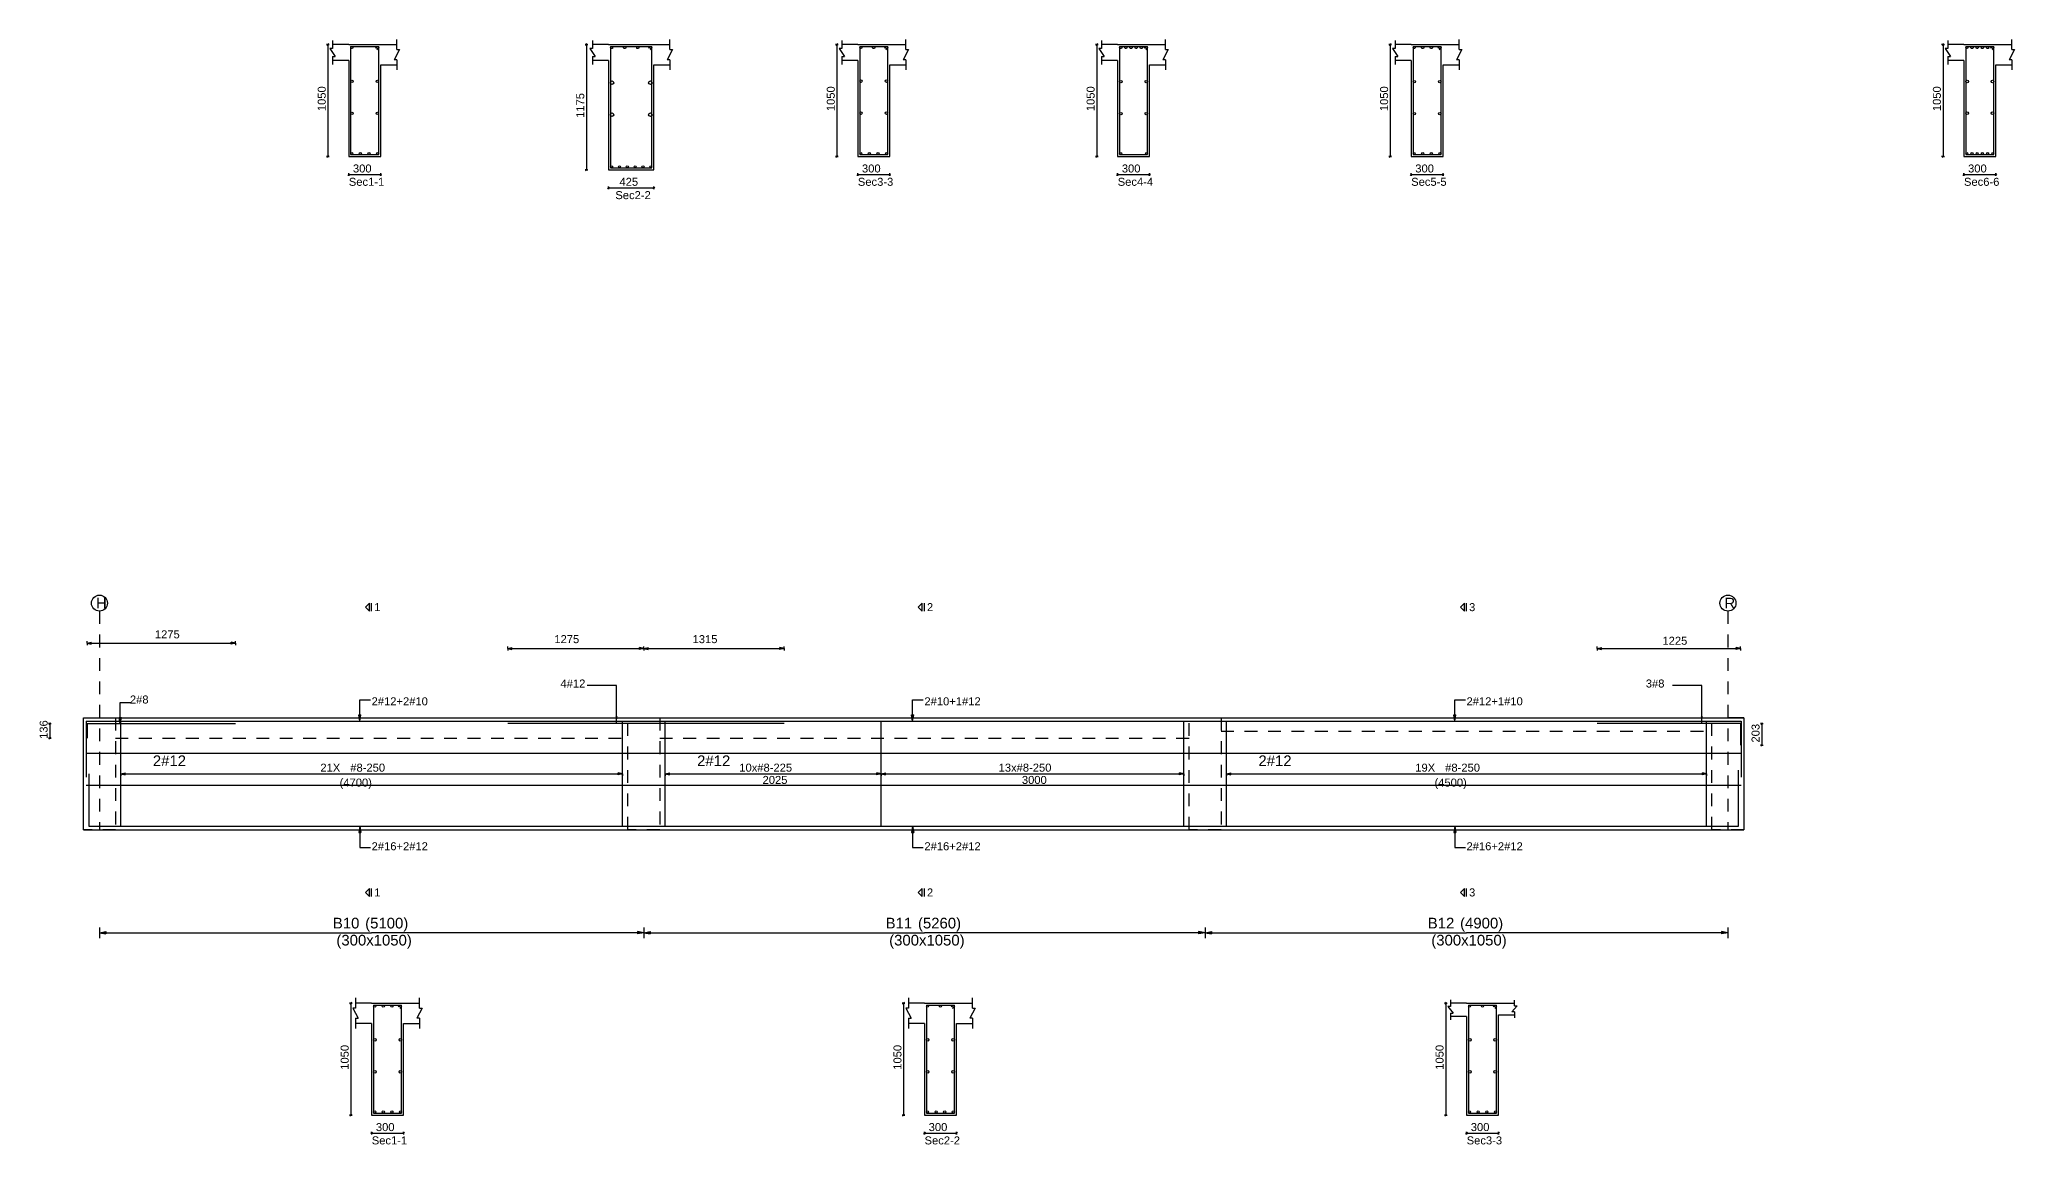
# Model space of a CAD drawing. Extents: x 0 to 98, y 3 to 248.
# Drawn here: x 0.44 to 18.95, y 112.43 to 122.79 of the extents above; entities that cross this region are included whole.
import ezdxf

# ---------------------------------------------------------------- set-up
doc = ezdxf.new("R2010")
doc.units = 0
doc.linetypes.add('ACAD_ISO02W100', pattern=[15, 12, -3])
for name, color, linetype in [('Axisline', 1, 'CONTINUOUS'), ('Axisline_Name', 2, 'CONTINUOUS'), ('Beam_bottombarlabeling', 2, 'CONTINUOUS'), ('Beam_Cross_Label', 4, 'CONTINUOUS'), ('Beam_CrossSection', 2, 'CONTINUOUS'), ('Beam_Dimensions_LS', 3, 'CONTINUOUS'), ('Beam_NameLS', 6, 'CONTINUOUS'), ('Beam_topbarsLabeling', 2, 'CONTINUOUS'), ('dim_all', 7, 'CONTINUOUS'), ('Extra_Topsteel_Labeling', 2, 'CONTINUOUS'), ('Extrabars', 7, 'CONTINUOUS'), ('Longsection', 2, 'CONTINUOUS'), ('main_botbars', 4, 'CONTINUOUS'), ('main_topbars', 4, 'CONTINUOUS'), ('SecondaryBeam', 2, 'CONTINUOUS'), ('SectionLine', 4, 'CONTINUOUS'), ('Sidefacebar', 140, 'CONTINUOUS'), ('Slabline', 253, 'CONTINUOUS'), ('span_dim', 7, 'CONTINUOUS'), ('spanline', 7, 'CONTINUOUS'), ('Stirrup_bar', 1, 'CONTINUOUS'), ('Stirrup_Dia_Spacing', 2, 'CONTINUOUS'), ('Stirrup_Length', 7, 'CONTINUOUS'), ('Stirrup_Numbers', 2, 'CONTINUOUS')]:
    doc.layers.add(name, color=color, linetype=linetype)
doc.styles.add('STRUDS_Arial', font='ARIAL.TTF', dxfattribs={"height": 0.04})

msp = doc.modelspace()

# ---------------------------------------------------------------- linework, layer by layer
at = {"layer": 'Axisline', "linetype": 'ACAD_ISO02W100', "ltscale": 0.01}
for p, q in [((1, 117.43), (1, 115.38)), ((16.26, 117.43), (16.26, 115.38))]:
    msp.add_line(p, q, dxfattribs=at)
at = {"layer": 'Axisline'}
for centre in [(1, 117.505), (16.26, 117.505)]:
    msp.add_circle(centre, 0.075, dxfattribs=at)
at = {"layer": 'Beam_bottombarlabeling'}
for p, q in [((3.44, 115.413), (3.43, 115.353)), ((3.43, 115.353), (3.45, 115.353)), ((3.44, 115.413), (3.44, 115.213)), ((3.44, 115.413), (3.45, 115.353)), ((8.62, 115.413), (8.61, 115.353)), ((8.61, 115.353), (8.63, 115.353)), ((8.62, 115.413), (8.62, 115.213)), ((8.62, 115.413), (8.63, 115.353)), ((13.7, 115.413), (13.69, 115.353)), ((13.69, 115.353), (13.71, 115.353)), ((13.7, 115.413), (13.7, 115.213)), ((13.7, 115.413), (13.71, 115.353)), ((3.44, 115.213), (3.54, 115.213)), ((8.62, 115.213), (8.72, 115.213)), ((13.7, 115.213), (13.8, 115.213))]:
    msp.add_line(p, q, dxfattribs=at)
for points in [[(3.44, 115.413), (3.43, 115.353), (3.44, 115.413), (3.45, 115.353)], [(8.62, 115.413), (8.61, 115.353), (8.62, 115.413), (8.63, 115.353)], [(13.7, 115.413), (13.69, 115.353), (13.7, 115.413), (13.71, 115.353)]]:
    msp.add_solid(points, dxfattribs=at)
at = {"layer": 'Beam_CrossSection'}
for p, q in [((3.185, 122.705), (3.16, 122.705)), ((3.16, 122.705), (3.21, 122.63)), ((3.185, 122.78), (3.185, 122.705)), ((3.335, 122.743), (3.185, 122.743)), ((3.335, 122.743), (3.635, 122.743)), ((3.335, 122.743), (3.335, 122.743)), ((3.635, 122.743), (3.635, 122.743)), ((3.635, 122.743), (3.785, 122.743)), ((3.785, 122.695), (3.785, 122.79)), ((5.62, 122.705), (5.595, 122.705)), ((5.595, 122.705), (5.645, 122.63)), ((5.62, 122.78), (5.62, 122.705)), ((5.77, 122.743), (5.62, 122.743)), ((5.77, 122.743), (6.195, 122.743)), ((5.77, 122.743), (5.77, 122.743)), ((6.195, 122.743), (6.195, 122.743)), ((6.195, 122.743), (6.345, 122.743)), ((6.345, 122.695), (6.345, 122.79)), ((7.955, 122.705), (7.93, 122.705)), ((7.93, 122.705), (7.98, 122.63)), ((7.955, 122.78), (7.955, 122.705)), ((8.105, 122.743), (7.955, 122.743)), ((8.105, 122.743), (8.405, 122.743)), ((8.105, 122.743), (8.105, 122.743)), ((8.405, 122.743), (8.405, 122.743)), ((8.405, 122.743), (8.555, 122.743)), ((8.555, 122.695), (8.555, 122.79)), ((10.39, 122.705), (10.365, 122.705)), ((10.365, 122.705), (10.415, 122.63)), ((10.39, 122.78), (10.39, 122.705)), ((10.54, 122.743), (10.39, 122.743)), ((10.54, 122.743), (10.84, 122.743)), ((10.54, 122.743), (10.54, 122.743)), ((10.84, 122.743), (10.84, 122.743)), ((10.84, 122.743), (10.99, 122.743)), ((10.99, 122.695), (10.99, 122.79)), ((13.14, 122.705), (13.115, 122.705)), ((13.115, 122.705), (13.165, 122.63)), ((13.14, 122.78), (13.14, 122.705)), ((13.29, 122.743), (13.14, 122.743)), ((13.29, 122.743), (13.59, 122.743)), ((13.29, 122.743), (13.29, 122.743)), ((13.59, 122.743), (13.59, 122.743)), ((13.59, 122.743), (13.74, 122.743)), ((13.74, 122.695), (13.74, 122.79)), ((18.32, 122.705), (18.295, 122.705)), ((18.295, 122.705), (18.345, 122.63)), ((18.32, 122.78), (18.32, 122.705)), ((18.47, 122.743), (18.32, 122.743)), ((18.47, 122.743), (18.77, 122.743)), ((18.47, 122.743), (18.47, 122.743)), ((18.77, 122.743), (18.77, 122.743)), ((18.77, 122.743), (18.92, 122.743)), ((18.92, 122.695), (18.92, 122.79)), ((3.185, 122.63), (3.185, 122.555)), ((3.185, 122.63), (3.21, 122.63)), ((3.335, 122.593), (3.185, 122.593)), ((3.335, 122.593), (3.335, 121.693)), ((3.635, 121.693), (3.635, 122.553)), ((3.635, 122.553), (3.785, 122.553)), ((3.81, 122.695), (3.76, 122.6)), ((3.785, 122.6), (3.76, 122.6)), ((3.785, 122.695), (3.81, 122.695)), ((3.785, 122.6), (3.785, 122.505)), ((5.62, 122.63), (5.62, 122.555)), ((5.62, 122.63), (5.645, 122.63)), ((5.77, 122.593), (5.62, 122.593)), ((5.77, 122.593), (5.77, 121.568)), ((6.195, 121.568), (6.195, 122.553)), ((6.195, 122.553), (6.345, 122.553)), ((6.37, 122.695), (6.32, 122.6)), ((6.345, 122.6), (6.32, 122.6)), ((6.345, 122.695), (6.37, 122.695)), ((6.345, 122.6), (6.345, 122.505)), ((7.955, 122.63), (7.955, 122.555)), ((7.955, 122.63), (7.98, 122.63)), ((8.105, 122.593), (7.955, 122.593)), ((8.105, 122.593), (8.105, 121.693)), ((8.405, 121.693), (8.405, 122.553)), ((8.405, 122.553), (8.555, 122.553)), ((8.58, 122.695), (8.53, 122.6)), ((8.555, 122.6), (8.53, 122.6)), ((8.555, 122.695), (8.58, 122.695)), ((8.555, 122.6), (8.555, 122.505)), ((10.39, 122.63), (10.39, 122.555)), ((10.39, 122.63), (10.415, 122.63)), ((10.54, 122.593), (10.39, 122.593)), ((10.54, 122.593), (10.54, 121.693)), ((10.84, 121.693), (10.84, 122.553)), ((10.84, 122.553), (10.99, 122.553)), ((11.015, 122.695), (10.965, 122.6)), ((10.99, 122.6), (10.965, 122.6)), ((10.99, 122.695), (11.015, 122.695)), ((10.99, 122.6), (10.99, 122.505)), ((13.14, 122.63), (13.14, 122.555)), ((13.14, 122.63), (13.165, 122.63)), ((13.29, 122.593), (13.14, 122.593)), ((13.29, 122.593), (13.29, 121.693)), ((13.59, 121.693), (13.59, 122.553)), ((13.59, 122.553), (13.74, 122.553)), ((13.765, 122.695), (13.715, 122.6)), ((13.74, 122.6), (13.715, 122.6)), ((13.74, 122.695), (13.765, 122.695)), ((13.74, 122.6), (13.74, 122.505)), ((18.32, 122.63), (18.32, 122.555)), ((18.32, 122.63), (18.345, 122.63)), ((18.47, 122.593), (18.32, 122.593)), ((18.47, 122.593), (18.47, 121.693)), ((18.77, 121.693), (18.77, 122.553)), ((18.77, 122.553), (18.92, 122.553)), ((18.945, 122.695), (18.895, 122.6)), ((18.92, 122.6), (18.895, 122.6)), ((18.92, 122.695), (18.945, 122.695)), ((18.92, 122.6), (18.92, 122.505)), ((3.335, 121.693), (3.635, 121.693)), ((8.105, 121.693), (8.405, 121.693)), ((10.54, 121.693), (10.84, 121.693)), ((13.29, 121.693), (13.59, 121.693)), ((18.47, 121.693), (18.77, 121.693)), ((5.77, 121.568), (6.195, 121.568)), ((3.4, 113.708), (3.375, 113.708)), ((3.375, 113.708), (3.425, 113.613)), ((3.4, 113.803), (3.4, 113.708)), ((3.55, 113.755), (3.4, 113.755)), ((3.55, 113.755), (3.85, 113.755)), ((3.55, 113.755), (3.55, 113.755)), ((3.85, 113.755), (3.85, 113.755)), ((3.85, 113.755), (4, 113.755)), ((4.025, 113.708), (3.975, 113.613)), ((4, 113.708), (4, 113.803)), ((4, 113.708), (4.025, 113.708)), ((8.58, 113.708), (8.555, 113.708)), ((8.555, 113.708), (8.605, 113.613)), ((8.58, 113.803), (8.58, 113.708)), ((8.73, 113.755), (8.58, 113.755)), ((8.73, 113.755), (9.03, 113.755)), ((8.73, 113.755), (8.73, 113.755)), ((9.03, 113.755), (9.03, 113.755)), ((9.03, 113.755), (9.18, 113.755)), ((9.205, 113.708), (9.155, 113.613)), ((9.18, 113.708), (9.18, 113.803)), ((9.18, 113.708), (9.205, 113.708)), ((13.66, 113.724), (13.635, 113.724)), ((13.635, 113.724), (13.685, 113.661)), ((13.66, 113.786), (13.66, 113.724)), ((13.81, 113.755), (13.66, 113.755)), ((13.66, 113.661), (13.66, 113.599)), ((13.66, 113.661), (13.685, 113.661)), ((13.81, 113.755), (14.11, 113.755)), ((13.81, 113.755), (13.81, 113.755)), ((14.11, 113.755), (14.11, 113.755)), ((14.11, 113.755), (14.26, 113.755)), ((14.11, 112.705), (14.11, 113.645)), ((14.11, 113.645), (14.26, 113.645)), ((14.285, 113.728), (14.235, 113.673)), ((14.26, 113.673), (14.235, 113.673)), ((14.26, 113.728), (14.26, 113.783)), ((14.26, 113.728), (14.285, 113.728)), ((14.26, 113.673), (14.26, 113.618)), ((3.4, 113.613), (3.4, 113.518)), ((3.4, 113.613), (3.425, 113.613)), ((3.55, 113.565), (3.4, 113.565)), ((3.55, 113.565), (3.55, 112.705)), ((3.85, 112.705), (3.85, 113.565)), ((3.85, 113.565), (4, 113.565)), ((4, 113.613), (3.975, 113.613)), ((4, 113.613), (4, 113.518)), ((8.58, 113.613), (8.58, 113.518)), ((8.58, 113.613), (8.605, 113.613)), ((8.73, 113.565), (8.58, 113.565)), ((8.73, 113.565), (8.73, 112.705)), ((9.03, 112.705), (9.03, 113.565)), ((9.03, 113.565), (9.18, 113.565)), ((9.18, 113.613), (9.155, 113.613)), ((9.18, 113.613), (9.18, 113.518)), ((13.81, 113.63), (13.66, 113.63)), ((13.81, 113.63), (13.81, 112.705)), ((3.55, 112.705), (3.85, 112.705)), ((8.73, 112.705), (9.03, 112.705)), ((13.81, 112.705), (14.11, 112.705))]:
    msp.add_line(p, q, dxfattribs=at)
at = {"layer": 'Beam_topbarsLabeling'}
for p, q in [((3.44, 116.397), (3.44, 116.597)), ((3.44, 116.597), (3.54, 116.597)), ((8.62, 116.397), (8.62, 116.597)), ((8.62, 116.597), (8.72, 116.597)), ((13.7, 116.397), (13.7, 116.597)), ((13.7, 116.597), (13.8, 116.597)), ((3.44, 116.397), (3.43, 116.457)), ((3.43, 116.457), (3.45, 116.457)), ((3.44, 116.397), (3.45, 116.457)), ((3.44, 116.457), (3.445, 116.457)), ((8.62, 116.397), (8.61, 116.457)), ((8.61, 116.457), (8.63, 116.457)), ((8.62, 116.397), (8.63, 116.457)), ((8.62, 116.457), (8.625, 116.457)), ((13.7, 116.397), (13.69, 116.457)), ((13.69, 116.457), (13.71, 116.457)), ((13.7, 116.397), (13.71, 116.457)), ((13.7, 116.457), (13.705, 116.457))]:
    msp.add_line(p, q, dxfattribs=at)
for points in [[(3.44, 116.397), (3.43, 116.457), (3.44, 116.397), (3.45, 116.457)], [(8.62, 116.397), (8.61, 116.457), (8.62, 116.397), (8.63, 116.457)], [(13.7, 116.397), (13.69, 116.457), (13.7, 116.397), (13.71, 116.457)]]:
    msp.add_solid(points, dxfattribs=at)
at = {"layer": 'dim_all'}
for p, q in [((3.14, 122.743), (3.1275, 122.743)), ((3.14, 122.743), (3.1312, 122.734)), ((3.14, 122.743), (3.1488, 122.751)), ((3.14, 122.743), (3.1525, 122.743)), ((3.14, 122.743), (3.14, 121.693)), ((5.5625, 122.743), (5.55, 122.743)), ((5.5625, 122.743), (5.5537, 122.734)), ((5.5625, 122.743), (5.5713, 122.751)), ((5.5625, 122.743), (5.575, 122.743)), ((5.5625, 122.743), (5.5625, 121.568)), ((7.91, 122.743), (7.8975, 122.743)), ((7.91, 122.743), (7.9012, 122.734)), ((7.91, 122.743), (7.9188, 122.751)), ((7.91, 122.743), (7.9225, 122.743)), ((7.91, 122.743), (7.91, 121.693)), ((10.345, 122.743), (10.3325, 122.743)), ((10.345, 122.743), (10.3362, 122.734)), ((10.345, 122.743), (10.3538, 122.751)), ((10.345, 122.743), (10.3575, 122.743)), ((10.345, 122.743), (10.345, 121.693)), ((13.095, 122.743), (13.0825, 122.743)), ((13.095, 122.743), (13.0862, 122.734)), ((13.095, 122.743), (13.1038, 122.751)), ((13.095, 122.743), (13.1075, 122.743)), ((13.095, 122.743), (13.095, 121.693)), ((18.275, 122.743), (18.2625, 122.743)), ((18.275, 122.743), (18.2662, 122.734)), ((18.275, 122.743), (18.2838, 122.751)), ((18.275, 122.743), (18.2875, 122.743)), ((18.275, 122.743), (18.275, 121.693)), ((3.14, 121.693), (3.1275, 121.693)), ((3.14, 121.693), (3.1312, 121.684)), ((3.14, 121.693), (3.1488, 121.701)), ((3.14, 121.693), (3.1525, 121.693)), ((7.91, 121.693), (7.8975, 121.693)), ((7.91, 121.693), (7.9012, 121.684)), ((7.91, 121.693), (7.9188, 121.701)), ((7.91, 121.693), (7.9225, 121.693)), ((10.345, 121.693), (10.3325, 121.693)), ((10.345, 121.693), (10.3362, 121.684)), ((10.345, 121.693), (10.3538, 121.701)), ((10.345, 121.693), (10.3575, 121.693)), ((13.095, 121.693), (13.0825, 121.693)), ((13.095, 121.693), (13.0862, 121.684)), ((13.095, 121.693), (13.1038, 121.701)), ((13.095, 121.693), (13.1075, 121.693)), ((18.275, 121.693), (18.2625, 121.693)), ((18.275, 121.693), (18.2662, 121.684)), ((18.275, 121.693), (18.2838, 121.701)), ((18.275, 121.693), (18.2875, 121.693)), ((3.335, 121.523), (3.3262, 121.514)), ((3.335, 121.523), (3.335, 121.535)), ((3.335, 121.523), (3.3438, 121.531)), ((3.335, 121.523), (3.335, 121.51)), ((3.335, 121.523), (3.635, 121.523)), ((3.635, 121.523), (3.6262, 121.514)), ((3.635, 121.523), (3.635, 121.535)), ((3.635, 121.523), (3.6438, 121.531)), ((3.635, 121.523), (3.635, 121.51)), ((5.5625, 121.568), (5.55, 121.568)), ((5.5625, 121.568), (5.5537, 121.559)), ((5.5625, 121.568), (5.5713, 121.576)), ((5.5625, 121.568), (5.575, 121.568)), ((5.77, 121.398), (5.77, 121.41)), ((6.195, 121.398), (6.195, 121.41)), ((8.105, 121.523), (8.0962, 121.514)), ((8.105, 121.523), (8.105, 121.535)), ((8.105, 121.523), (8.1138, 121.531)), ((8.105, 121.523), (8.105, 121.51)), ((8.105, 121.523), (8.405, 121.523)), ((8.405, 121.523), (8.3962, 121.514)), ((8.405, 121.523), (8.405, 121.535)), ((8.405, 121.523), (8.4138, 121.531)), ((8.405, 121.523), (8.405, 121.51)), ((10.54, 121.523), (10.5312, 121.514)), ((10.54, 121.523), (10.54, 121.535)), ((10.54, 121.523), (10.5488, 121.531)), ((10.54, 121.523), (10.54, 121.51)), ((10.54, 121.523), (10.84, 121.523)), ((10.84, 121.523), (10.8312, 121.514)), ((10.84, 121.523), (10.84, 121.535)), ((10.84, 121.523), (10.8488, 121.531)), ((10.84, 121.523), (10.84, 121.51)), ((13.29, 121.523), (13.2812, 121.514)), ((13.29, 121.523), (13.29, 121.535)), ((13.29, 121.523), (13.2988, 121.531)), ((13.29, 121.523), (13.29, 121.51)), ((13.29, 121.523), (13.59, 121.523)), ((13.59, 121.523), (13.5812, 121.514)), ((13.59, 121.523), (13.59, 121.535)), ((13.59, 121.523), (13.5988, 121.531)), ((13.59, 121.523), (13.59, 121.51)), ((18.47, 121.523), (18.4612, 121.514)), ((18.47, 121.523), (18.47, 121.535)), ((18.47, 121.523), (18.4788, 121.531)), ((18.47, 121.523), (18.47, 121.51)), ((18.47, 121.523), (18.77, 121.523)), ((18.77, 121.523), (18.7612, 121.514)), ((18.77, 121.523), (18.77, 121.535)), ((18.77, 121.523), (18.7788, 121.531)), ((18.77, 121.523), (18.77, 121.51)), ((5.77, 121.398), (5.7612, 121.389)), ((5.77, 121.398), (5.7788, 121.406)), ((5.77, 121.398), (5.77, 121.385)), ((5.77, 121.398), (6.195, 121.398)), ((6.195, 121.398), (6.1862, 121.389)), ((6.195, 121.398), (6.2038, 121.406)), ((6.195, 121.398), (6.195, 121.385)), ((0.883, 117.13), (0.883, 117.15)), ((0.883, 117.13), (0.883, 117.143)), ((0.883, 117.13), (0.883, 117.143)), ((0.883, 117.13), (0.923, 117.14)), ((0.883, 117.13), (0.883, 117.11)), ((0.883, 117.13), (0.923, 117.12)), ((0.883, 117.13), (0.883, 117.118)), ((0.883, 117.13), (0.883, 117.118)), ((0.883, 117.13), (2.275, 117.13)), ((0.923, 117.12), (0.923, 117.14)), ((2.275, 117.13), (2.235, 117.14)), ((2.235, 117.12), (2.235, 117.14)), ((2.275, 117.13), (2.235, 117.12)), ((2.275, 117.13), (2.275, 117.15)), ((2.275, 117.13), (2.275, 117.143)), ((2.275, 117.13), (2.275, 117.143)), ((2.275, 117.13), (2.275, 117.11)), ((2.275, 117.13), (2.275, 117.118)), ((2.275, 117.13), (2.275, 117.118)), ((4.825, 117.08), (4.825, 117.1)), ((4.825, 117.08), (4.825, 117.093)), ((4.825, 117.08), (4.825, 117.093)), ((4.825, 117.08), (4.865, 117.09)), ((4.825, 117.08), (4.825, 117.06)), ((4.825, 117.08), (4.865, 117.07)), ((4.825, 117.08), (4.825, 117.068)), ((4.825, 117.08), (4.825, 117.068)), ((4.825, 117.08), (7.415, 117.08)), ((4.865, 117.07), (4.865, 117.09)), ((6.1, 117.08), (6.06, 117.09)), ((6.06, 117.07), (6.06, 117.09)), ((6.1, 117.08), (6.06, 117.09)), ((6.06, 117.07), (6.06, 117.09)), ((6.1, 117.08), (6.06, 117.07)), ((6.1, 117.08), (6.06, 117.07)), ((6.1, 117.08), (6.1, 117.1)), ((6.1, 117.08), (6.1, 117.1)), ((6.1, 117.08), (6.1, 117.1)), ((6.1, 117.08), (6.1, 117.1)), ((6.1, 117.08), (6.1, 117.093)), ((6.1, 117.08), (6.1, 117.093)), ((6.1, 117.08), (6.1, 117.093)), ((6.1, 117.08), (6.1, 117.093)), ((6.1, 117.08), (6.14, 117.09)), ((6.1, 117.08), (6.14, 117.09)), ((6.1, 117.08), (6.1, 117.06)), ((6.1, 117.08), (6.14, 117.07)), ((6.1, 117.08), (6.1, 117.06)), ((6.1, 117.08), (6.1, 117.068)), ((6.1, 117.08), (6.1, 117.068)), ((6.1, 117.08), (6.1, 117.068)), ((6.1, 117.08), (6.1, 117.068)), ((6.1, 117.08), (6.1, 117.08)), ((6.1, 117.08), (6.1, 117.06)), ((6.1, 117.08), (6.14, 117.07)), ((6.1, 117.08), (6.1, 117.06)), ((6.14, 117.07), (6.14, 117.09)), ((6.14, 117.07), (6.14, 117.09)), ((7.415, 117.08), (7.375, 117.09)), ((7.375, 117.07), (7.375, 117.09)), ((7.415, 117.08), (7.375, 117.07)), ((7.415, 117.08), (7.415, 117.1)), ((7.415, 117.08), (7.415, 117.093)), ((7.415, 117.08), (7.415, 117.093)), ((7.415, 117.08), (7.415, 117.06)), ((7.415, 117.08), (7.415, 117.068)), ((7.415, 117.08), (7.415, 117.068)), ((15.035, 117.08), (15.035, 117.1)), ((15.035, 117.08), (15.035, 117.093)), ((15.035, 117.08), (15.035, 117.093)), ((15.035, 117.08), (15.075, 117.09)), ((15.035, 117.08), (15.035, 117.06)), ((15.035, 117.08), (15.075, 117.07)), ((15.035, 117.08), (15.035, 117.068)), ((15.035, 117.08), (15.035, 117.068)), ((15.035, 117.08), (16.377, 117.08)), ((15.075, 117.07), (15.075, 117.09)), ((16.377, 117.08), (16.337, 117.09)), ((16.337, 117.07), (16.337, 117.09)), ((16.377, 117.08), (16.337, 117.07)), ((16.377, 117.08), (16.377, 117.1)), ((16.377, 117.08), (16.377, 117.093)), ((16.377, 117.08), (16.377, 117.093)), ((16.377, 117.08), (16.377, 117.06)), ((16.377, 117.08), (16.377, 117.068)), ((16.377, 117.08), (16.377, 117.068)), ((0.534, 116.375), (0.5215, 116.375)), ((0.534, 116.375), (0.5215, 116.375)), ((0.534, 116.239), (0.5215, 116.239)), ((0.534, 116.239), (0.5215, 116.239)), ((0.534, 116.375), (0.5252, 116.366)), ((0.534, 116.375), (0.5252, 116.366)), ((0.534, 116.239), (0.5252, 116.23)), ((0.534, 116.239), (0.5252, 116.23)), ((0.534, 116.375), (0.5428, 116.383)), ((0.534, 116.375), (0.5428, 116.383)), ((0.534, 116.375), (0.5465, 116.375)), ((0.534, 116.375), (0.534, 116.239)), ((0.534, 116.375), (0.5465, 116.375)), ((0.534, 116.375), (0.534, 116.239)), ((0.534, 116.239), (0.5428, 116.248)), ((0.534, 116.239), (0.5428, 116.248)), ((0.534, 116.239), (0.5465, 116.239)), ((0.534, 116.239), (0.5465, 116.239)), ((16.576, 116.375), (16.5635, 116.375)), ((16.576, 116.375), (16.5672, 116.366)), ((16.576, 116.375), (16.5848, 116.383)), ((16.576, 116.375), (16.5885, 116.375)), ((16.576, 116.375), (16.576, 116.172)), ((16.576, 116.172), (16.5635, 116.172)), ((16.576, 116.172), (16.5672, 116.163)), ((16.576, 116.172), (16.5848, 116.18)), ((16.576, 116.172), (16.5885, 116.172)), ((3.355, 113.755), (3.3425, 113.755)), ((3.355, 113.755), (3.3462, 113.746)), ((3.355, 113.755), (3.3638, 113.764)), ((3.355, 113.755), (3.3675, 113.755)), ((3.355, 113.755), (3.355, 112.705)), ((8.535, 113.755), (8.5225, 113.755)), ((8.535, 113.755), (8.5262, 113.746)), ((8.535, 113.755), (8.5438, 113.764)), ((8.535, 113.755), (8.5475, 113.755)), ((8.535, 113.755), (8.535, 112.705)), ((13.615, 113.755), (13.6025, 113.755)), ((13.615, 113.755), (13.6062, 113.746)), ((13.615, 113.755), (13.6238, 113.764)), ((13.615, 113.755), (13.6275, 113.755)), ((13.615, 113.755), (13.615, 112.705)), ((3.355, 112.705), (3.3638, 112.714)), ((8.535, 112.705), (8.5438, 112.714)), ((13.615, 112.705), (13.6238, 112.714)), ((3.355, 112.705), (3.3425, 112.705)), ((3.355, 112.705), (3.3462, 112.696)), ((3.355, 112.705), (3.3675, 112.705)), ((3.55, 112.535), (3.5412, 112.526)), ((3.55, 112.535), (3.55, 112.548)), ((3.55, 112.535), (3.5588, 112.544)), ((3.55, 112.535), (3.55, 112.523)), ((3.55, 112.535), (3.85, 112.535)), ((3.85, 112.535), (3.8412, 112.526)), ((3.85, 112.535), (3.85, 112.548)), ((3.85, 112.535), (3.8588, 112.544)), ((3.85, 112.535), (3.85, 112.523)), ((8.535, 112.705), (8.5225, 112.705)), ((8.535, 112.705), (8.5262, 112.696)), ((8.535, 112.705), (8.5475, 112.705)), ((8.73, 112.535), (8.7212, 112.526)), ((8.73, 112.535), (8.73, 112.548)), ((8.73, 112.535), (8.7388, 112.544)), ((8.73, 112.535), (8.73, 112.523)), ((8.73, 112.535), (9.03, 112.535)), ((9.03, 112.535), (9.0212, 112.526)), ((9.03, 112.535), (9.03, 112.548)), ((9.03, 112.535), (9.0388, 112.544)), ((9.03, 112.535), (9.03, 112.523)), ((13.615, 112.705), (13.6025, 112.705)), ((13.615, 112.705), (13.6062, 112.696)), ((13.615, 112.705), (13.6275, 112.705)), ((13.81, 112.535), (13.8012, 112.526)), ((13.81, 112.535), (13.81, 112.548)), ((13.81, 112.535), (13.8188, 112.544)), ((13.81, 112.535), (13.81, 112.523)), ((13.81, 112.535), (14.11, 112.535)), ((14.11, 112.535), (14.1012, 112.526)), ((14.11, 112.535), (14.11, 112.548)), ((14.11, 112.535), (14.1188, 112.544)), ((14.11, 112.535), (14.11, 112.523))]:
    msp.add_line(p, q, dxfattribs=at)
for points in [[(0.883, 117.13), (0.923, 117.14), (0.883, 117.13), (0.923, 117.12)], [(2.275, 117.13), (2.235, 117.14), (2.275, 117.13), (2.235, 117.12)], [(4.825, 117.08), (4.865, 117.09), (4.825, 117.08), (4.865, 117.07)], [(6.1, 117.08), (6.06, 117.09), (6.1, 117.08), (6.06, 117.07)], [(6.1, 117.08), (6.06, 117.09), (6.1, 117.08), (6.06, 117.07)], [(6.1, 117.08), (6.14, 117.09), (6.1, 117.08), (6.14, 117.07)], [(6.1, 117.08), (6.14, 117.09), (6.1, 117.08), (6.14, 117.07)], [(7.415, 117.08), (7.375, 117.09), (7.415, 117.08), (7.375, 117.07)], [(15.035, 117.08), (15.075, 117.09), (15.035, 117.08), (15.075, 117.07)], [(16.377, 117.08), (16.337, 117.09), (16.377, 117.08), (16.337, 117.07)]]:
    msp.add_solid(points, dxfattribs=at)
at = {"layer": 'Extra_Topsteel_Labeling'}
for p, q in [((5.845, 116.734), (5.57, 116.734)), ((5.845, 116.384), (5.845, 116.734)), ((16.015, 116.734), (15.74, 116.734)), ((16.015, 116.384), (16.015, 116.734)), ((1.195, 116.374), (1.185, 116.434)), ((1.185, 116.434), (1.205, 116.434)), ((1.195, 116.374), (1.195, 116.574)), ((1.195, 116.574), (1.295, 116.574)), ((1.195, 116.374), (1.205, 116.434)), ((1.195, 116.434), (1.2, 116.434))]:
    msp.add_line(p, q, dxfattribs=at)
for points in [[(1.195, 116.374), (1.185, 116.434), (1.195, 116.374), (1.205, 116.434)], [(5.845, 116.384), (5.835, 116.444), (5.845, 116.384), (5.855, 116.444)], [(16.015, 116.384), (16.005, 116.444), (16.015, 116.384), (16.025, 116.444)]]:
    msp.add_solid(points, dxfattribs=at)
at = {"layer": 'Extrabars'}
for p, q in [((0.883, 116.375), (0.883, 116.239)), ((0.883, 116.375), (2.275, 116.375)), ((7.415, 116.375), (4.825, 116.375)), ((16.377, 116.375), (15.035, 116.375)), ((16.377, 116.375), (16.377, 116.172))]:
    msp.add_line(p, q, dxfattribs=at)
at = {"layer": 'Longsection'}
for p, q in [((0.85, 115.38), (0.85, 116.43)), ((0.85, 116.43), (1.15, 116.43)), ((0.85, 116.43), (0.85, 116.43)), ((1, 116.43), (1, 116.43)), ((1, 116.43), (1, 116.43)), ((1, 116.43), (6.25, 116.43)), ((6.1, 116.43), (11.51, 116.43)), ((11.36, 116.43), (16.41, 116.43)), ((16.41, 116.43), (16.26, 116.43)), ((16.41, 116.43), (16.41, 115.38)), ((0.85, 115.38), (6.25, 115.38)), ((5.95, 115.38), (11.51, 115.38)), ((11.21, 115.38), (16.41, 115.38))]:
    msp.add_line(p, q, dxfattribs=at)
at = {"layer": 'main_botbars'}
for p, q in [((0.875, 116.397), (0.875, 115.872)), ((0.875, 116.397), (6.225, 116.397)), ((5.975, 116.397), (11.485, 116.397)), ((11.235, 116.397), (16.385, 116.397)), ((16.385, 116.397), (16.385, 115.872)), ((0.9, 115.905), (0.9, 115.413)), ((16.36, 115.413), (16.36, 115.938)), ((0.9, 115.413), (6.2, 115.413)), ((6, 115.413), (6, 115.413)), ((6, 115.413), (11.46, 115.413)), ((6.2, 115.413), (6.2, 115.413)), ((11.26, 115.413), (16.36, 115.413))]:
    msp.add_line(p, q, dxfattribs=at)
for centre in [(3.3638, 121.721), (3.4446, 121.721), (3.5254, 121.721), (3.6063, 121.721), (5.7988, 121.596), (5.8723, 121.596), (5.9458, 121.596), (6.0193, 121.596), (6.0928, 121.596), (6.1663, 121.596), (8.1337, 121.721), (8.2146, 121.721), (8.2954, 121.721), (8.3763, 121.721), (10.5688, 121.721), (10.8113, 121.721), (13.3188, 121.721), (13.3996, 121.721), (13.4804, 121.721), (13.5613, 121.721), (18.4988, 121.721), (18.5473, 121.721), (18.5958, 121.721), (18.6443, 121.721), (18.6928, 121.721), (18.7413, 121.721), (3.5787, 112.734), (3.6596, 112.734), (3.7404, 112.734), (3.8213, 112.734), (8.7587, 112.734), (8.8396, 112.734), (8.9204, 112.734), (9.0013, 112.734), (13.8387, 112.734), (13.9196, 112.734), (14.0004, 112.734), (14.0812, 112.734)]:
    msp.add_circle(centre, 0.01, dxfattribs=at)
at = {"layer": 'main_topbars'}
for centre in [(3.3638, 122.714), (3.6063, 122.714), (5.7988, 122.714), (5.9213, 122.714), (6.0438, 122.714), (6.1663, 122.714), (8.1337, 122.714), (8.255, 122.714), (8.3763, 122.714), (10.5688, 122.714), (10.6173, 122.714), (10.6658, 122.714), (10.7143, 122.714), (10.7628, 122.714), (10.8113, 122.714), (13.3188, 122.714), (13.3996, 122.714), (13.4804, 122.714), (13.5613, 122.714), (18.4988, 122.714), (18.5473, 122.714), (18.5958, 122.714), (18.6443, 122.714), (18.6928, 122.714), (18.7413, 122.714), (3.5787, 113.726), (3.6596, 113.726), (3.7404, 113.726), (3.8213, 113.726), (8.7587, 113.726), (8.88, 113.726), (9.0013, 113.726), (13.8387, 113.726), (13.96, 113.726), (14.0812, 113.726)]:
    msp.add_circle(centre, 0.01, dxfattribs=at)
at = {"layer": 'SecondaryBeam', "linetype": 'ACAD_ISO02W100', "ltscale": 0.01}
for p, q in [((0.85, 116.43), (1.15, 116.43)), ((0.85, 115.38), (0.85, 116.43)), ((1.15, 116.43), (1.15, 115.38)), ((5.95, 116.43), (6.25, 116.43)), ((5.95, 115.38), (5.95, 116.43)), ((6.25, 116.43), (6.25, 115.38)), ((11.21, 116.43), (11.51, 116.43)), ((11.21, 115.38), (11.21, 116.43)), ((11.51, 116.43), (11.51, 115.38)), ((16.11, 116.43), (16.41, 116.43)), ((16.11, 115.38), (16.11, 116.43)), ((16.41, 116.43), (16.41, 115.38)), ((1.15, 115.38), (0.85, 115.38)), ((6.25, 115.38), (5.95, 115.38)), ((11.51, 115.38), (11.21, 115.38)), ((16.41, 115.38), (16.11, 115.38))]:
    msp.add_line(p, q, dxfattribs=at)
at = {"layer": 'SectionLine'}
for p, q in [((3.53, 117.505), (3.4925, 117.468)), ((3.53, 117.43), (3.4925, 117.468)), ((3.53, 117.43), (3.53, 117.505)), ((3.55, 117.43), (3.55, 117.505)), ((8.71, 117.505), (8.6725, 117.468)), ((8.71, 117.43), (8.6725, 117.468)), ((8.71, 117.43), (8.71, 117.505)), ((8.73, 117.43), (8.73, 117.505)), ((13.79, 117.505), (13.7525, 117.468)), ((13.79, 117.43), (13.7525, 117.468)), ((13.79, 117.43), (13.79, 117.505)), ((13.81, 117.43), (13.81, 117.505)), ((3.53, 114.83), (3.4925, 114.793)), ((3.53, 114.755), (3.4925, 114.793)), ((3.53, 114.755), (3.53, 114.83)), ((3.55, 114.755), (3.55, 114.83)), ((8.71, 114.83), (8.6725, 114.793)), ((8.71, 114.755), (8.6725, 114.793)), ((8.71, 114.755), (8.71, 114.83)), ((8.73, 114.755), (8.73, 114.83)), ((13.79, 114.83), (13.7525, 114.793)), ((13.79, 114.755), (13.7525, 114.793)), ((13.79, 114.755), (13.79, 114.83)), ((13.81, 114.755), (13.81, 114.83))]:
    msp.add_line(p, q, dxfattribs=at)
at = {"layer": 'Sidefacebar'}
for p, q in [((0.875, 116.097), (6.225, 116.097)), ((5.975, 116.097), (11.485, 116.097)), ((11.235, 116.097), (16.385, 116.097)), ((0.875, 115.797), (6.225, 115.797)), ((5.975, 115.797), (11.485, 115.797)), ((11.235, 115.797), (16.385, 115.797))]:
    msp.add_line(p, q, dxfattribs=at)
for centre, radius in [((3.366, 122.398), 0.012), ((3.604, 122.398), 0.012), ((5.803, 122.385), 0.016), ((6.162, 122.385), 0.016), ((8.136, 122.4), 0.012), ((8.374, 122.4), 0.012), ((10.571, 122.394), 0.012), ((10.809, 122.394), 0.012), ((13.321, 122.394), 0.012), ((13.559, 122.394), 0.012), ((18.501, 122.396), 0.012), ((18.739, 122.396), 0.012), ((3.366, 122.098), 0.012), ((3.604, 122.098), 0.012), ((5.803, 122.085), 0.016), ((6.162, 122.085), 0.016), ((8.136, 122.1), 0.012), ((8.374, 122.1), 0.012), ((10.571, 122.094), 0.012), ((10.809, 122.094), 0.012), ((13.321, 122.094), 0.012), ((13.559, 122.094), 0.012), ((18.501, 122.099), 0.012), ((18.739, 122.099), 0.012), ((3.581, 113.41), 0.012), ((3.819, 113.41), 0.012), ((8.761, 113.41), 0.012), ((8.999, 113.41), 0.012), ((13.841, 113.41), 0.012), ((14.079, 113.41), 0.012), ((3.581, 113.11), 0.012), ((3.819, 113.11), 0.012), ((8.761, 113.11), 0.012), ((8.999, 113.11), 0.012), ((13.841, 113.11), 0.012), ((14.079, 113.11), 0.012)]:
    msp.add_circle(centre, radius, dxfattribs=at)
at = {"layer": 'Slabline', "linetype": 'ACAD_ISO02W100', "ltscale": 0.01}
for p, q in [((1.15, 116.24), (5.95, 116.24)), ((6.25, 116.24), (11.21, 116.24)), ((11.51, 116.305), (16.11, 116.305))]:
    msp.add_line(p, q, dxfattribs=at)
at = {"layer": 'spanline'}
for p, q in [((1, 114.465), (1, 114.365)), ((1, 114.415), (1.06, 114.425)), ((1, 114.415), (3.55, 114.415)), ((1, 114.415), (1.06, 114.405)), ((1.06, 114.425), (1.06, 114.405)), ((6.1, 114.415), (3.55, 114.415)), ((6.1, 114.415), (6.04, 114.425)), ((6.04, 114.425), (6.04, 114.405)), ((6.1, 114.415), (6.04, 114.405)), ((6.1, 114.465), (6.1, 114.365)), ((6.1, 114.465), (6.1, 114.365)), ((6.1, 114.415), (6.16, 114.425)), ((6.1, 114.415), (8.73, 114.415)), ((6.1, 114.415), (6.16, 114.405)), ((6.16, 114.425), (6.16, 114.405)), ((11.36, 114.415), (8.73, 114.415)), ((11.36, 114.415), (11.3, 114.425)), ((11.3, 114.425), (11.3, 114.405)), ((11.36, 114.415), (11.3, 114.405)), ((11.36, 114.465), (11.36, 114.365)), ((11.36, 114.465), (11.36, 114.365)), ((11.36, 114.415), (11.42, 114.425)), ((11.36, 114.415), (13.81, 114.415)), ((11.36, 114.415), (11.42, 114.405)), ((11.42, 114.425), (11.42, 114.405)), ((16.26, 114.415), (13.81, 114.415)), ((16.26, 114.415), (16.2, 114.425)), ((16.2, 114.425), (16.2, 114.405)), ((16.26, 114.415), (16.2, 114.405)), ((16.26, 114.465), (16.26, 114.365))]:
    msp.add_line(p, q, dxfattribs=at)
for points in [[(1, 114.415), (1.06, 114.425), (1, 114.415), (1.06, 114.405)], [(6.1, 114.415), (6.04, 114.425), (6.1, 114.415), (6.04, 114.405)], [(6.1, 114.415), (6.16, 114.425), (6.1, 114.415), (6.16, 114.405)], [(11.36, 114.415), (11.3, 114.425), (11.36, 114.415), (11.3, 114.405)], [(11.36, 114.415), (11.42, 114.425), (11.36, 114.415), (11.42, 114.405)], [(16.26, 114.415), (16.2, 114.425), (16.26, 114.415), (16.2, 114.405)]]:
    msp.add_solid(points, dxfattribs=at)
at = {"layer": 'Stirrup_bar'}
for p, q in [((3.3537, 122.724), (3.3537, 121.711)), ((3.3537, 122.724), (3.6162, 122.724)), ((3.5992, 122.721), (3.585, 122.707)), ((3.6133, 122.707), (3.5992, 122.693)), ((3.6162, 121.711), (3.6162, 122.724)), ((5.7888, 122.724), (5.7888, 121.586)), ((5.7888, 122.724), (6.1762, 122.724)), ((6.1592, 122.721), (6.145, 122.707)), ((6.1733, 122.707), (6.1592, 122.693)), ((6.1762, 121.586), (6.1762, 122.724)), ((8.1237, 122.724), (8.1237, 121.711)), ((8.1237, 122.724), (8.3863, 122.724)), ((8.3692, 122.721), (8.355, 122.707)), ((8.3833, 122.707), (8.3692, 122.693)), ((8.3863, 121.711), (8.3863, 122.724)), ((10.5588, 122.724), (10.5588, 121.711)), ((10.5588, 122.724), (10.8213, 122.724)), ((10.8042, 122.721), (10.79, 122.707)), ((10.8183, 122.707), (10.8042, 122.693)), ((10.8213, 121.711), (10.8213, 122.724)), ((13.3088, 122.724), (13.3088, 121.711)), ((13.3088, 122.724), (13.5713, 122.724)), ((13.5542, 122.721), (13.54, 122.707)), ((13.5683, 122.707), (13.5542, 122.693)), ((13.5713, 121.711), (13.5713, 122.724)), ((18.4888, 122.724), (18.4888, 121.711)), ((18.4888, 122.724), (18.7513, 122.724)), ((18.7342, 122.721), (18.72, 122.707)), ((18.7483, 122.707), (18.7342, 122.693)), ((18.7513, 121.711), (18.7513, 122.724)), ((3.3537, 121.711), (3.6162, 121.711)), ((8.1237, 121.711), (8.3863, 121.711)), ((10.5588, 121.711), (10.8213, 121.711)), ((13.3088, 121.711), (13.5713, 121.711)), ((18.4888, 121.711), (18.7513, 121.711)), ((5.7888, 121.586), (6.1762, 121.586)), ((1.2, 115.413), (1.2, 116.397)), ((5.9, 115.413), (5.9, 116.397)), ((6.3, 115.413), (6.3, 116.397)), ((8.325, 115.413), (8.325, 116.397)), ((11.16, 115.413), (11.16, 116.397)), ((11.56, 115.413), (11.56, 116.397)), ((16.06, 115.413), (16.06, 116.397)), ((3.5688, 113.736), (3.5688, 112.724)), ((3.5688, 113.736), (3.8312, 113.736)), ((3.8142, 113.733), (3.8, 113.719)), ((3.8283, 113.719), (3.8142, 113.705)), ((3.8312, 112.724), (3.8312, 113.736)), ((8.7487, 113.736), (8.7487, 112.724)), ((8.7487, 113.736), (9.0113, 113.736)), ((8.9942, 113.733), (8.98, 113.719)), ((9.0083, 113.719), (8.9942, 113.705)), ((9.0113, 112.724), (9.0113, 113.736)), ((13.8287, 113.736), (13.8287, 112.724)), ((13.8287, 113.736), (14.0912, 113.736)), ((14.0742, 113.733), (14.06, 113.719)), ((14.0883, 113.719), (14.0742, 113.705)), ((14.0912, 112.724), (14.0912, 113.736)), ((3.5688, 112.724), (3.8312, 112.724)), ((8.7487, 112.724), (9.0113, 112.724)), ((13.8287, 112.724), (14.0912, 112.724))]:
    msp.add_line(p, q, dxfattribs=at)
at = {"layer": 'Stirrup_Length'}
for p, q in [((1.2, 115.905), (1.2, 115.925)), ((1.2, 115.905), (1.24, 115.915)), ((1.2, 115.905), (5.9, 115.905)), ((1.2, 115.905), (1.2, 115.885)), ((1.2, 115.905), (1.24, 115.895)), ((1.24, 115.895), (1.24, 115.915)), ((5.9, 115.905), (5.86, 115.915)), ((5.86, 115.895), (5.86, 115.915)), ((5.9, 115.905), (5.86, 115.895)), ((5.9, 115.905), (5.9, 115.925)), ((5.9, 115.905), (5.9, 115.885)), ((6.3, 115.905), (6.3, 115.925)), ((6.3, 115.905), (6.34, 115.915)), ((6.3, 115.905), (11.16, 115.905)), ((6.3, 115.905), (6.3, 115.885)), ((6.3, 115.905), (6.34, 115.895)), ((6.34, 115.895), (6.34, 115.915)), ((8.325, 115.905), (8.285, 115.915)), ((8.285, 115.895), (8.285, 115.915)), ((8.325, 115.905), (8.285, 115.895)), ((8.325, 115.905), (8.325, 115.925)), ((8.325, 115.905), (8.325, 115.925)), ((8.325, 115.905), (8.365, 115.915)), ((8.325, 115.905), (8.325, 115.885)), ((8.325, 115.905), (8.365, 115.895)), ((8.325, 115.905), (8.325, 115.885)), ((8.365, 115.895), (8.365, 115.915)), ((11.16, 115.905), (11.12, 115.915)), ((11.12, 115.895), (11.12, 115.915)), ((11.16, 115.905), (11.12, 115.895)), ((11.16, 115.905), (11.16, 115.925)), ((11.16, 115.905), (11.16, 115.885)), ((11.56, 115.905), (11.56, 115.925)), ((11.56, 115.905), (11.6, 115.915)), ((11.56, 115.905), (16.06, 115.905)), ((11.56, 115.905), (11.56, 115.885)), ((11.56, 115.905), (11.6, 115.895)), ((11.6, 115.895), (11.6, 115.915)), ((16.06, 115.905), (16.02, 115.915)), ((16.02, 115.895), (16.02, 115.915)), ((16.06, 115.905), (16.02, 115.895)), ((16.06, 115.905), (16.06, 115.925)), ((16.06, 115.905), (16.06, 115.885))]:
    msp.add_line(p, q, dxfattribs=at)
for points in [[(1.2, 115.905), (1.24, 115.915), (1.2, 115.905), (1.24, 115.895)], [(5.9, 115.905), (5.86, 115.915), (5.9, 115.905), (5.86, 115.895)], [(6.3, 115.905), (6.34, 115.915), (6.3, 115.905), (6.34, 115.895)], [(8.325, 115.905), (8.285, 115.915), (8.325, 115.905), (8.285, 115.895)], [(8.325, 115.905), (8.365, 115.915), (8.325, 115.905), (8.365, 115.895)], [(11.16, 115.905), (11.12, 115.915), (11.16, 115.905), (11.12, 115.895)], [(11.56, 115.905), (11.6, 115.915), (11.56, 115.905), (11.6, 115.895)], [(16.06, 115.905), (16.02, 115.915), (16.06, 115.905), (16.02, 115.895)]]:
    msp.add_solid(points, dxfattribs=at)

# ---------------------------------------------------------------- texts
at = {"layer": 'Axisline_Name', "style": 'STRUDS_Arial'}
for s, p in [('H', (0.967, 117.455)), ('R', (16.227, 117.455))]:
    msp.add_text(s, height=0.1, dxfattribs=at).set_placement(p)
at = {"layer": 'Beam_bottombarlabeling', "style": 'STRUDS_Arial'}
for p in [(3.55, 115.188), (8.73, 115.188), (13.81, 115.188)]:
    msp.add_text('2#16+2#12', height=0.075, dxfattribs=at).set_placement(p)
at = {"layer": 'Beam_Cross_Label', "style": 'STRUDS_Arial'}
for s, p in [('Sec1-1', (3.3365, 121.418)), ('Sec3-3', (8.1065, 121.418)), ('Sec4-4', (10.5415, 121.418)), ('Sec5-5', (13.2915, 121.418)), ('Sec6-6', (18.4715, 121.418)), ('Sec2-2', (5.834, 121.293)), ('Sec1-1', (3.5515, 112.43)), ('Sec2-2', (8.7315, 112.43)), ('Sec3-3', (13.8115, 112.43))]:
    msp.add_text(s, height=0.075, dxfattribs=at).set_placement(p)
at = {"layer": 'Beam_Dimensions_LS', "style": 'STRUDS_Arial'}
for p in [(3.22, 114.295), (8.4, 114.295), (13.48, 114.295)]:
    msp.add_text('(300x1050)', height=0.1, dxfattribs=at).set_placement(p)
at = {"layer": 'Beam_NameLS', "style": 'STRUDS_Arial'}
for s, p in [('B10', (3.187, 114.455)), ('B11', (8.367, 114.455)), ('B12', (13.447, 114.455))]:
    msp.add_text(s, height=0.1, dxfattribs=at).set_placement(p)
at = {"layer": 'Beam_topbarsLabeling', "style": 'STRUDS_Arial'}
for s, p in [('2#12+2#10', (3.55, 116.547)), ('2#10+1#12', (8.73, 116.547)), ('2#12+1#10', (13.81, 116.547))]:
    msp.add_text(s, height=0.075, dxfattribs=at).set_placement(p)
at = {"layer": 'dim_all', "style": 'STRUDS_Arial'}
for s, p in [('1050', (3.12, 122.118)), ('1050', (7.89, 122.118)), ('1050', (10.325, 122.118)), ('1050', (13.075, 122.118)), ('1050', (18.255, 122.118)), ('1175', (5.5425, 122.055)), ('136', (0.514, 116.232)), ('136', (0.514, 116.232)), ('203', (16.556, 116.198)), ('1050', (3.335, 113.13)), ('1050', (8.515, 113.13)), ('1050', (13.595, 113.13))]:
    msp.add_text(s, height=0.075, rotation=90, dxfattribs=at).set_placement(p)
for s, p in [('300', (3.375, 121.543)), ('300', (8.145, 121.543)), ('300', (10.58, 121.543)), ('300', (13.33, 121.543)), ('300', (18.51, 121.543)), ('425', (5.8725, 121.418)), ('1275', (1.519, 117.175)), ('1275', (5.2625, 117.13)), ('1315', (6.5575, 117.13)), ('1225', (15.646, 117.115)), ('300', (3.59, 112.555)), ('300', (8.77, 112.555)), ('300', (13.85, 112.555))]:
    msp.add_text(s, height=0.075, dxfattribs=at).set_placement(p)
at = {"layer": 'Extra_Topsteel_Labeling', "style": 'STRUDS_Arial'}
for s, p in [('4#12', (5.32, 116.714)), ('3#8', (15.49, 116.714)), ('2#8', (1.285, 116.564))]:
    msp.add_text(s, height=0.075, dxfattribs=at).set_placement(p)
at = {"layer": 'SectionLine', "style": 'STRUDS_Arial'}
for s, p in [('1', (3.574, 117.43)), ('2', (8.754, 117.43)), ('3', (13.834, 117.43)), ('1', (3.574, 114.755)), ('2', (8.754, 114.755)), ('3', (13.834, 114.755))]:
    msp.add_text(s, height=0.075, dxfattribs=at).set_placement(p)
at = {"layer": 'Sidefacebar', "style": 'STRUDS_Arial'}
for p in [(1.5, 115.977), (6.6, 115.977), (11.86, 115.977)]:
    msp.add_text('2#12', height=0.1, dxfattribs=at).set_placement(p)
at = {"layer": 'span_dim', "style": 'STRUDS_Arial'}
for s, p in [(' (5100) ', (3.451, 114.455)), (' (5260) ', (8.631, 114.455)), (' (4900) ', (13.711, 114.455))]:
    msp.add_text(s, height=0.1, dxfattribs=at).set_placement(p)
at = {"layer": 'Stirrup_Dia_Spacing', "style": 'STRUDS_Arial'}
for s, p in [('#8-250', (3.35, 115.925)), ('#8-225', (7.164, 115.925)), ('2025', (7.2135, 115.81)), ('#8-250', (9.594, 115.925)), ('3000', (9.6435, 115.81)), ('#8-250', (13.61, 115.925))]:
    msp.add_text(s, height=0.075, dxfattribs=at).set_placement(p)
at = {"layer": 'Stirrup_Length', "style": 'STRUDS_Arial'}
for s, p in [('(4700)', (3.25, 115.785)), ('(4500)', (13.51, 115.785))]:
    msp.add_text(s, height=0.075, dxfattribs=at).set_placement(p)
at = {"layer": 'Stirrup_Numbers', "style": 'STRUDS_Arial'}
for s, p in [('21X', (3.07, 115.925)), ('10x', (6.9955, 115.925)), ('13x', (9.4255, 115.925)), ('19X', (13.33, 115.925))]:
    msp.add_text(s, height=0.075, dxfattribs=at).set_placement(p)

doc.saveas('drawing.dxf')
